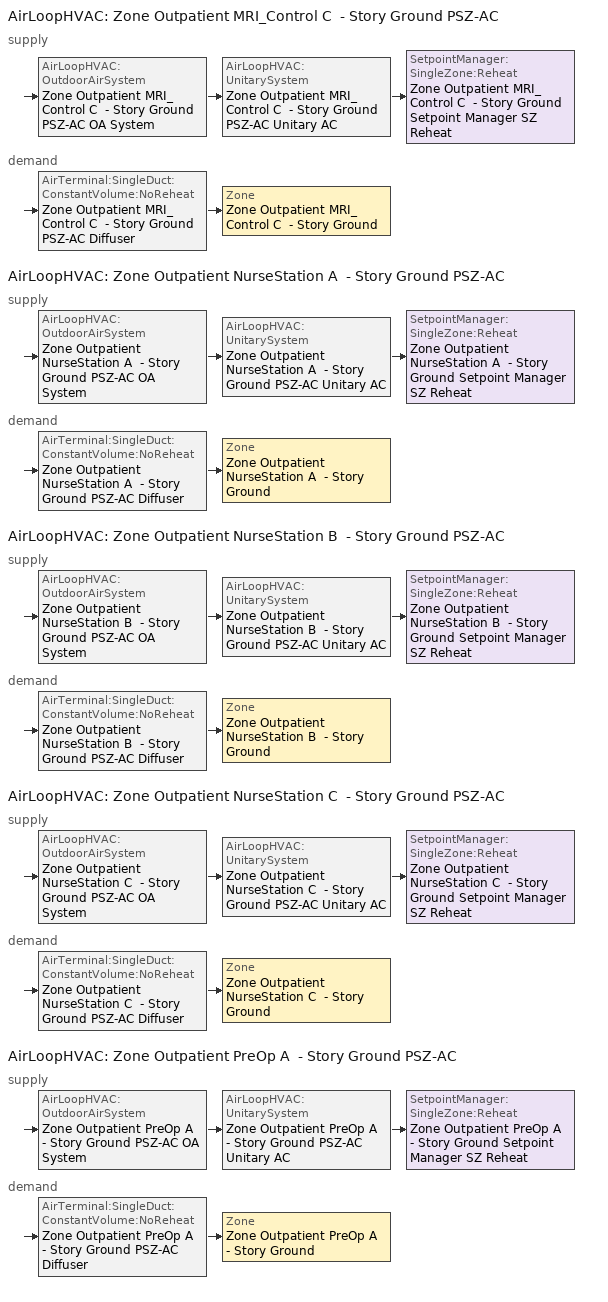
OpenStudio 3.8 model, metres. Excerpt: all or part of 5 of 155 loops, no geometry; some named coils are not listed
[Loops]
AirLoopHVAC 'Zone Outpatient MRI_Control C  - Story Ground PSZ-AC'
 supply: AirLoopHVAC:OutdoorAirSystem 'Zone Outpatient MRI_Control C  - Story Ground PSZ-AC OA System' > AirLoopHVAC:UnitarySystem 'Zone Outpatient MRI_Control C  - Story Ground PSZ-AC Unitary AC' > SetpointManager:SingleZone:Reheat 'Zone Outpatient MRI_Control C  - Story Ground Setpoint Manager SZ Reheat'
 demand: AirTerminal:SingleDuct:ConstantVolume:NoReheat 'Zone Outpatient MRI_Control C  - Story Ground PSZ-AC Diffuser' > Zone 'Zone Outpatient MRI_Control C  - Story Ground'
AirLoopHVAC 'Zone Outpatient NurseStation A  - Story Ground PSZ-AC'
 supply: AirLoopHVAC:OutdoorAirSystem 'Zone Outpatient NurseStation A  - Story Ground PSZ-AC OA System' > AirLoopHVAC:UnitarySystem 'Zone Outpatient NurseStation A  - Story Ground PSZ-AC Unitary AC' > SetpointManager:SingleZone:Reheat 'Zone Outpatient NurseStation A  - Story Ground Setpoint Manager SZ Reheat'
 demand: AirTerminal:SingleDuct:ConstantVolume:NoReheat 'Zone Outpatient NurseStation A  - Story Ground PSZ-AC Diffuser' > Zone 'Zone Outpatient NurseStation A  - Story Ground'
AirLoopHVAC 'Zone Outpatient NurseStation B  - Story Ground PSZ-AC'
 supply: AirLoopHVAC:OutdoorAirSystem 'Zone Outpatient NurseStation B  - Story Ground PSZ-AC OA System' > AirLoopHVAC:UnitarySystem 'Zone Outpatient NurseStation B  - Story Ground PSZ-AC Unitary AC' > SetpointManager:SingleZone:Reheat 'Zone Outpatient NurseStation B  - Story Ground Setpoint Manager SZ Reheat'
 demand: AirTerminal:SingleDuct:ConstantVolume:NoReheat 'Zone Outpatient NurseStation B  - Story Ground PSZ-AC Diffuser' > Zone 'Zone Outpatient NurseStation B  - Story Ground'
AirLoopHVAC 'Zone Outpatient NurseStation C  - Story Ground PSZ-AC'
 supply: AirLoopHVAC:OutdoorAirSystem 'Zone Outpatient NurseStation C  - Story Ground PSZ-AC OA System' > AirLoopHVAC:UnitarySystem 'Zone Outpatient NurseStation C  - Story Ground PSZ-AC Unitary AC' > SetpointManager:SingleZone:Reheat 'Zone Outpatient NurseStation C  - Story Ground Setpoint Manager SZ Reheat'
 demand: AirTerminal:SingleDuct:ConstantVolume:NoReheat 'Zone Outpatient NurseStation C  - Story Ground PSZ-AC Diffuser' > Zone 'Zone Outpatient NurseStation C  - Story Ground'
AirLoopHVAC 'Zone Outpatient PreOp A  - Story Ground PSZ-AC'
 supply: AirLoopHVAC:OutdoorAirSystem 'Zone Outpatient PreOp A  - Story Ground PSZ-AC OA System' > AirLoopHVAC:UnitarySystem 'Zone Outpatient PreOp A  - Story Ground PSZ-AC Unitary AC' > SetpointManager:SingleZone:Reheat 'Zone Outpatient PreOp A  - Story Ground Setpoint Manager SZ Reheat'
 demand: AirTerminal:SingleDuct:ConstantVolume:NoReheat 'Zone Outpatient PreOp A  - Story Ground PSZ-AC Diffuser' > Zone 'Zone Outpatient PreOp A  - Story Ground'
[Sizing:Zone] Zone Cooling Design Supply Air Temperature Input Method=SupplyAirTemperature; Zone Cooling Design Supply Air Temperature {C}=12.7778; Zone Cooling Design Supply Air Temperature Difference {deltaC}=11.11; Zone Heating Design Supply Air Temperature Input Method=SupplyAirTemperature; Zone Heating Design Supply Air Temperature {C}=50; Zone Heating Design Supply Air Temperature Difference {deltaC}=11.11; Zone Cooling Design Supply Air Humidity Ratio {kg-H2O/kg-air}=0.0085; Zone Heating Design Supply Air Humidity Ratio {kg-H2O/kg-air}=0.008; Cooling Design Air Flow Method=DesignDay; Heating Design Air Flow Method=DesignDay; Account for Dedicated Outdoor Air System=No; Dedicated Outdoor Air System Control Strategy=NeutralSupplyAir; Dedicated Outdoor Air Low Setpoint Temperature for Design {C}=autosize; Dedicated Outdoor Air High Setpoint Temperature for Design {C}=autosize; Zone Load Sizing Method=Sensible Load Only No Latent Load; Zone Latent Cooling Design Supply Air Humidity Ratio Input Method=HumidityRatioDifference; Zone Cooling Design Supply Air Humidity Ratio Difference {kgWater/kgDryAir}=0.005; Zone Latent Heating Design Supply Air Humidity Ratio Input Method=HumidityRatioDifference; Zone Humidification Design Supply Air Humidity Ratio Difference {kgWater/kgDryAir}=0.005
Zone Outpatient PreOp A  - Story Ground; Zone Outpatient NurseStation A  - Story Ground; Zone Outpatient NurseStation B  - Story Ground; Zone Outpatient NurseStation C  - Story Ground; Zone Outpatient MRI_Control C  - Story Ground
[Zone equipment]
Zone Outpatient PreOp A  - Story Ground: Zone Outpatient PreOp A  - Story Ground PSZ-AC Diffuser
Zone Outpatient NurseStation A  - Story Ground: Zone Outpatient NurseStation A  - Story Ground PSZ-AC Diffuser
Zone Outpatient NurseStation B  - Story Ground: Zone Outpatient NurseStation B  - Story Ground PSZ-AC Diffuser
Zone Outpatient NurseStation C  - Story Ground: Zone Outpatient NurseStation C  - Story Ground PSZ-AC Diffuser
Zone Outpatient MRI_Control C  - Story Ground: Zone Outpatient MRI_Control C  - Story Ground Exhaust Fan, Zone Outpatient MRI_Control C  - Story Ground PSZ-AC Diffuser
[Fan:ZoneExhaust]
Zone Outpatient MRI_Control C  - Story Ground Exhaust Fan: Availability Schedule=OutPatientHealthCare Hours_of_operation; Fan Total Efficiency=0.0660786; Pressure Rise {Pa}=124.544; Maximum Flow Rate {m3/s}=0.0270691; Flow Fraction Schedule=OutPatientHealthCare Hours_of_operation; System Availability Manager Coupling Mode=Decoupled
[AirLoopHVAC] Design Return Air Flow Fraction of Supply Air Flow=1
Name | Availability Schedule | Design Supply Air Flow Rate {m3/s}
Zone Outpatient MRI_Control C  - Story Ground PSZ-AC | Zone Outpatient MRI_Control C  - Story Ground PSZ-AC Occ Sch | 0.0238537
Zone Outpatient NurseStation A  - Story Ground PSZ-AC | Zone Outpatient NurseStation A  - Story Ground PSZ-AC Occ Sch | 0.173228
Zone Outpatient NurseStation B  - Story Ground PSZ-AC | Zone Outpatient NurseStation B  - Story Ground PSZ-AC Occ Sch | 0.182651
Zone Outpatient NurseStation C  - Story Ground PSZ-AC | Zone Outpatient NurseStation C  - Story Ground PSZ-AC Occ Sch | 0.170448
Zone Outpatient PreOp A  - Story Ground PSZ-AC | Zone Outpatient PreOp A  - Story Ground PSZ-AC Occ Sch | 0.123811
[Sizing:System] Type of Load to Size On=Sensible; Central Heating Maximum System Air Flow Ratio=1; Preheat Design Temperature {C}=7.22222; Preheat Design Humidity Ratio {kg-H2O/kg-Air}=0.008; Precool Design Temperature {C}=12.7778; Precool Design Humidity Ratio {kg-H2O/kg-Air}=0.008; Central Cooling Design Supply Air Temperature {C}=12.7778; Central Heating Design Supply Air Temperature {C}=50; Sizing Option=Coincident; 100% Outdoor Air in Cooling=No; 100% Outdoor Air in Heating=No; Central Cooling Design Supply Air Humidity Ratio {kg-H2O/kg-Air}=0.0085; Central Heating Design Supply Air Humidity Ratio {kg-H2O/kg-Air}=0.008; Cooling Design Air Flow Method=DesignDay; Heating Design Air Flow Method=DesignDay; System Outdoor Air Method=ZoneSum; Zone Maximum Outdoor Air Fraction=1; Cooling Supply Air Flow Rate Per Floor Area {m3/s-m2}=0.00996765; Cooling Fraction of Autosized Cooling Supply Air Flow Rate=1; Cooling Supply Air Flow Rate Per Unit Cooling Capacity {m3/s-W}=3.94755e-05; Heating Supply Air Flow Rate Per Floor Area {m3/s-m2}=0.00996765; Heating Fraction of Autosized Heating Supply Air Flow Rate=1; Heating Fraction of Autosized Cooling Supply Air Flow Rate=1; Heating Supply Air Flow Rate Per Unit Heating Capacity {m3/s-W}=3.15882e-05; Cooling Design Capacity Method=CoolingDesignCapacity; Cooling Design Capacity Per Floor Area {W/m2}=234.7; Fraction of Autosized Cooling Design Capacity=1; Heating Design Capacity Method=HeatingDesignCapacity; Heating Design Capacity Per Floor Area {W/m2}=157; Fraction of Autosized Heating Design Capacity=1; Central Cooling Capacity Control Method=OnOff; Occupant Diversity=1
Name | Design Outdoor Air Flow Rate {m3/s} | Cooling Design Capacity {W} | Heating Design Capacity {W}
Zone Outpatient MRI_Control C  - Story Ground PSZ-AC | 0.0238537 | 386.4 | 586.36
Zone Outpatient NurseStation A  - Story Ground PSZ-AC | 0.173228 | 2547.36 | 2760.64
Zone Outpatient NurseStation B  - Story Ground PSZ-AC | 0.182651 | 3024.99 | 4271.42
Zone Outpatient NurseStation C  - Story Ground PSZ-AC | 0.170448 | 2396.96 | 2760.64
Zone Outpatient PreOp A  - Story Ground PSZ-AC | 0.123811 | 1758.96 | 1688.52
[SetpointManager:SingleZone:Reheat] Minimum Supply Air Temperature {C}=12.7778; Maximum Supply Air Temperature {C}=50
Name | Control Zone | Setpoint Node or NodeList
Zone Outpatient MRI_Control C  - Story Ground Setpoint Manager SZ Reheat | Zone Outpatient MRI_Control C  - Story Ground | Zone Outpatient MRI_Control C  - Story Ground PSZ-AC Supply Outlet Node
Zone Outpatient NurseStation A  - Story Ground Setpoint Manager SZ Reheat | Zone Outpatient NurseStation A  - Story Ground | Zone Outpatient NurseStation A  - Story Ground PSZ-AC Supply Outlet Node
Zone Outpatient NurseStation B  - Story Ground Setpoint Manager SZ Reheat | Zone Outpatient NurseStation B  - Story Ground | Zone Outpatient NurseStation B  - Story Ground PSZ-AC Supply Outlet Node
Zone Outpatient NurseStation C  - Story Ground Setpoint Manager SZ Reheat | Zone Outpatient NurseStation C  - Story Ground | Zone Outpatient NurseStation C  - Story Ground PSZ-AC Supply Outlet Node
Zone Outpatient PreOp A  - Story Ground Setpoint Manager SZ Reheat | Zone Outpatient PreOp A  - Story Ground | Zone Outpatient PreOp A  - Story Ground PSZ-AC Supply Outlet Node
[Coil:Heating:Electric] Availability Schedule=Always On Discrete; Efficiency=1
Name | Nominal Capacity {W}
Zone Outpatient MRI_Control C  - Story Ground PSZ-AC Electric Backup Htg Coil | 1533.04
Zone Outpatient NurseStation A  - Story Ground PSZ-AC Electric Backup Htg Coil | 7910.78
Zone Outpatient NurseStation B  - Story Ground PSZ-AC Electric Backup Htg Coil | 11702.3
Zone Outpatient NurseStation C  - Story Ground PSZ-AC Electric Backup Htg Coil | 7804.73
Zone Outpatient PreOp A  - Story Ground PSZ-AC Electric Backup Htg Coil | 5519.77
[Coil:Cooling:DX:SingleSpeed] Availability Schedule=Always On Discrete; Rated COP {W/W}=3.14722; Rated Evaporator Fan Power Per Volume Flow Rate 2017 {W/(m3/s)}=773.3; Rated Evaporator Fan Power Per Volume Flow Rate 2023 {W/(m3/s)}=934.4; Total Cooling Capacity Function of Temperature Curve=DOE Ref DX Clg Coil Cool-Cap-fT; Total Cooling Capacity Function of Flow Fraction Curve=DOE Ref DX Clg Coil Cool-CAP-fFlow; Energy Input Ratio Function of Temperature Curve=DOE Ref DX Clg Coil Cool-EIR-fT; Energy Input Ratio Function of Flow Fraction Curve=DOE Ref DX Clg Coil Cool-EIR-fFlow; Part Load Fraction Correlation Curve=DOE Ref DX Clg Coil Cool-PLF-fPLR; Minimum Outdoor Dry-Bulb Temperature for Compressor Operation {C}=-25; Nominal Time for Condensate Removal to Begin {s}=0; Ratio of Initial Moisture Evaporation Rate and Steady State Latent Capacity=0; Maximum Cycling Rate {cycles/hr}=0; Latent Capacity Time Constant {s}=0; Condenser Type=AirCooled; Evaporative Condenser Effectiveness=0.9; Evaporative Condenser Air Flow Rate {m3/s}=autosize; Evaporative Condenser Pump Rated Power Consumption {W}=autosize; Crankcase Heater Capacity {W}=0; Maximum Outdoor Dry-Bulb Temperature for Crankcase Heater Operation {C}=10; Basin Heater Capacity {W/K}=0; Basin Heater Setpoint Temperature {C}=2
Name | Rated Total Cooling Capacity {W} | Rated Sensible Heat Ratio | Rated Air Flow Rate {m3/s}
Zone Outpatient MRI_Control C  - Story Ground PSZ-AC 1spd DX AC Clg Coil 2kBtu/hr 9.7SEER | 592.344 | 0.701083 | 0.0238537
Zone Outpatient NurseStation A  - Story Ground PSZ-AC 1spd DX AC Clg Coil 12kBtu/hr 9.7SEER | 3792.65 | 0.741976 | 0.173228
Zone Outpatient NurseStation B  - Story Ground PSZ-AC 1spd DX AC Clg Coil 15kBtu/hr 9.7SEER | 4535.66 | 0.701083 | 0.182651
Zone Outpatient NurseStation C  - Story Ground PSZ-AC 1spd DX AC Clg Coil 12kBtu/hr 9.7SEER | 3666.17 | 0.748951 | 0.170448
Zone Outpatient PreOp A  - Story Ground PSZ-AC 1spd DX AC Clg Coil 7kBtu/hr 9.7SEER | 2547.65 | 0.764768 | 0.123811
[Fan:OnOff] Availability Schedule=Always On Discrete; Fan Total Efficiency=0.53625; Pressure Rise {Pa}=622.722; Motor Efficiency=0.825; Motor In Airstream Fraction=1
Name | Maximum Flow Rate {m3/s} | Fan Power Ratio Function of Speed Ratio Curve | Fan Efficiency Ratio Function of Speed Ratio Curve
Zone Outpatient MRI_Control C  - Story Ground PSZ-AC Fan | 0.0238537 | Fan On Off Power Curve 44 | Fan On Off Efficiency Curve 44
Zone Outpatient NurseStation A  - Story Ground PSZ-AC Fan | 0.173228 | Fan On Off Power Curve 45 | Fan On Off Efficiency Curve 45
Zone Outpatient NurseStation B  - Story Ground PSZ-AC Fan | 0.182651 | Fan On Off Power Curve 46 | Fan On Off Efficiency Curve 46
Zone Outpatient NurseStation C  - Story Ground PSZ-AC Fan | 0.170448 | Fan On Off Power Curve 47 | Fan On Off Efficiency Curve 47
Zone Outpatient PreOp A  - Story Ground PSZ-AC Fan | 0.123811 | Fan On Off Power Curve 48 | Fan On Off Efficiency Curve 48
[AirLoopHVAC:UnitarySystem] Control Type=Load; Dehumidification Control Type=None; Availability Schedule=Always On Discrete; Fan Placement=DrawThrough; DX Heating Coil Sizing Ratio=1; Use DOAS DX Cooling Coil=No; DOAS DX Cooling Coil Leaving Minimum Air Temperature {C}=2; Latent Load Control=SensibleOnlyLoadControl; Supply Air Flow Rate Method During Cooling Operation=SupplyAirFlowRate; Supply Air Flow Rate Method During Heating Operation=SupplyAirFlowRate; Supply Air Flow Rate Method When No Cooling or Heating is Required=None; No Load Supply Air Flow Rate Control Set To Low Speed=Yes; Maximum Supply Air Temperature {C}=50; Maximum Outdoor Dry-Bulb Temperature for Supplemental Heater Operation {C}=21; Ancilliary On-Cycle Electric Power {W}=0; Ancilliary Off-Cycle Electric Power {W}=0
Name | Controlling Zone or Thermostat Location | Supply Fan | Supply Air Fan Operating Mode Schedule | Heating Coil | Cooling Coil | Supplemental Heating Coil | Supply Air Flow Rate During Cooling Operation {m3/s} | Supply Air Flow Rate During Heating Operation {m3/s}
Zone Outpatient MRI_Control C  - Story Ground PSZ-AC Unitary AC | Zone Outpatient MRI_Control C  - Story Ground | Zone Outpatient MRI_Control C  - Story Ground PSZ-AC Fan | Zone Outpatient MRI_Control C  - Story Ground PSZ-AC_night_fancycle_schedule | Zone Outpatient MRI_Control C  - Story Ground PSZ-AC Water Htg Coil | Zone Outpatient MRI_Control C  - Story Ground PSZ-AC 1spd DX AC Clg Coil 2kBtu/hr 9.7SEER | Zone Outpatient MRI_Control C  - Story Ground PSZ-AC Electric Backup Htg Coil | 0.0238537 | 0.0238537
Zone Outpatient NurseStation A  - Story Ground PSZ-AC Unitary AC | Zone Outpatient NurseStation A  - Story Ground | Zone Outpatient NurseStation A  - Story Ground PSZ-AC Fan | Zone Outpatient NurseStation A  - Story Ground PSZ-AC_night_fancycle_schedule | Zone Outpatient NurseStation A  - Story Ground PSZ-AC Water Htg Coil | Zone Outpatient NurseStation A  - Story Ground PSZ-AC 1spd DX AC Clg Coil 12kBtu/hr 9.7SEER | Zone Outpatient NurseStation A  - Story Ground PSZ-AC Electric Backup Htg Coil | 0.173228 | 0.173228
Zone Outpatient NurseStation B  - Story Ground PSZ-AC Unitary AC | Zone Outpatient NurseStation B  - Story Ground | Zone Outpatient NurseStation B  - Story Ground PSZ-AC Fan | Zone Outpatient NurseStation B  - Story Ground PSZ-AC_night_fancycle_schedule | Zone Outpatient NurseStation B  - Story Ground PSZ-AC Water Htg Coil | Zone Outpatient NurseStation B  - Story Ground PSZ-AC 1spd DX AC Clg Coil 15kBtu/hr 9.7SEER | Zone Outpatient NurseStation B  - Story Ground PSZ-AC Electric Backup Htg Coil | 0.182651 | 0.182651
Zone Outpatient NurseStation C  - Story Ground PSZ-AC Unitary AC | Zone Outpatient NurseStation C  - Story Ground | Zone Outpatient NurseStation C  - Story Ground PSZ-AC Fan | Zone Outpatient NurseStation C  - Story Ground PSZ-AC_night_fancycle_schedule | Zone Outpatient NurseStation C  - Story Ground PSZ-AC Water Htg Coil | Zone Outpatient NurseStation C  - Story Ground PSZ-AC 1spd DX AC Clg Coil 12kBtu/hr 9.7SEER | Zone Outpatient NurseStation C  - Story Ground PSZ-AC Electric Backup Htg Coil | 0.170448 | 0.170448
Zone Outpatient PreOp A  - Story Ground PSZ-AC Unitary AC | Zone Outpatient PreOp A  - Story Ground | Zone Outpatient PreOp A  - Story Ground PSZ-AC Fan | Zone Outpatient PreOp A  - Story Ground PSZ-AC_night_fancycle_schedule | Zone Outpatient PreOp A  - Story Ground PSZ-AC Water Htg Coil | Zone Outpatient PreOp A  - Story Ground PSZ-AC 1spd DX AC Clg Coil 7kBtu/hr 9.7SEER | Zone Outpatient PreOp A  - Story Ground PSZ-AC Electric Backup Htg Coil | 0.123811 | 0.123811
[Controller:OutdoorAir] Economizer Control Type=NoEconomizer; Economizer Control Action Type=ModulateFlow; Economizer Maximum Limit Dry-Bulb Temperature {C}=28; Economizer Maximum Limit Enthalpy {J/kg}=64000; Lockout Type=LockoutWithCompressor; Minimum Limit Type=FixedMinimum; High Humidity Control=No; Heat Recovery Bypass Control Type=BypassWhenWithinEconomizerLimits; Economizer Operation Staging=InterlockedWithMechanicalCooling
Name | Minimum Outdoor Air Flow Rate {m3/s} | Maximum Outdoor Air Flow Rate {m3/s} | Minimum Outdoor Air Schedule | Controller Mechanical Ventilation
Zone Outpatient MRI_Control C  - Story Ground PSZ-AC OA System Controller | 0.00812073 | 0.0238537 | Zone Outpatient MRI_Control C  - Story Ground PSZ-AC_night_novent_schedule | Controller Mechanical Ventilation 45
Zone Outpatient NurseStation A  - Story Ground PSZ-AC OA System Controller | 0.0382329 | 0.173228 | Zone Outpatient NurseStation A  - Story Ground PSZ-AC_night_novent_schedule | Controller Mechanical Ventilation 46
Zone Outpatient NurseStation B  - Story Ground PSZ-AC OA System Controller | 0.0591561 | 0.182651 | Zone Outpatient NurseStation B  - Story Ground PSZ-AC_night_novent_schedule | Controller Mechanical Ventilation 47
Zone Outpatient NurseStation C  - Story Ground PSZ-AC OA System Controller | 0.0382329 | 0.170448 | Zone Outpatient NurseStation C  - Story Ground PSZ-AC_night_novent_schedule | Controller Mechanical Ventilation 48
Zone Outpatient PreOp A  - Story Ground PSZ-AC OA System Controller | 0.0233848 | 0.123811 | Zone Outpatient PreOp A  - Story Ground PSZ-AC_night_novent_schedule | Controller Mechanical Ventilation 49
[Controller:MechanicalVentilation] Availability Schedule=Always On Discrete
Controller Mechanical Ventilation 45; Controller Mechanical Ventilation 46; Controller Mechanical Ventilation 47; Controller Mechanical Ventilation 48; Controller Mechanical Ventilation 49
[AirLoopHVAC:OutdoorAirSystem]
Name | Controller
Zone Outpatient MRI_Control C  - Story Ground PSZ-AC OA System | Zone Outpatient MRI_Control C  - Story Ground PSZ-AC OA System Controller
Zone Outpatient NurseStation A  - Story Ground PSZ-AC OA System | Zone Outpatient NurseStation A  - Story Ground PSZ-AC OA System Controller
Zone Outpatient NurseStation B  - Story Ground PSZ-AC OA System | Zone Outpatient NurseStation B  - Story Ground PSZ-AC OA System Controller
Zone Outpatient NurseStation C  - Story Ground PSZ-AC OA System | Zone Outpatient NurseStation C  - Story Ground PSZ-AC OA System Controller
Zone Outpatient PreOp A  - Story Ground PSZ-AC OA System | Zone Outpatient PreOp A  - Story Ground PSZ-AC OA System Controller
[AirTerminal:SingleDuct:ConstantVolume:NoReheat] Availability Schedule=Always On Discrete
Name | Maximum Air Flow Rate {m3/s}
Zone Outpatient MRI_Control C  - Story Ground PSZ-AC Diffuser | 0.0238537
Zone Outpatient NurseStation A  - Story Ground PSZ-AC Diffuser | 0.173228
Zone Outpatient NurseStation B  - Story Ground PSZ-AC Diffuser | 0.182651
Zone Outpatient NurseStation C  - Story Ground PSZ-AC Diffuser | 0.170448
Zone Outpatient PreOp A  - Story Ground PSZ-AC Diffuser | 0.123811
[Schedule:Ruleset]
Name | Default Day Schedule | Summer Design Day Schedule | Winter Design Day Schedule
OutPatientHealthCare Hours_of_operation | OutPatientHealthCare Hours_of_operation Default | OutPatientHealthCare Hours_of_operation Summer Design Day | OutPatientHealthCare Hours_of_operation Winter Design Day
Zone Outpatient MRI_Control C  - Story Ground PSZ-AC Occ Sch | Zone Outpatient MRI_Control C  - Story Ground PSZ-AC Occ Sch Default | Zone Outpatient MRI_Control C  - Story Ground PSZ-AC Occ Sch Summer Design Day | Zone Outpatient MRI_Control C  - Story Ground PSZ-AC Occ Sch Winter Design Day
Zone Outpatient NurseStation A  - Story Ground PSZ-AC Occ Sch | Zone Outpatient NurseStation A  - Story Ground PSZ-AC Occ Sch Default | Zone Outpatient NurseStation A  - Story Ground PSZ-AC Occ Sch Summer Design Day | Zone Outpatient NurseStation A  - Story Ground PSZ-AC Occ Sch Winter Design Day
Zone Outpatient NurseStation B  - Story Ground PSZ-AC Occ Sch | Zone Outpatient NurseStation B  - Story Ground PSZ-AC Occ Sch Default | Zone Outpatient NurseStation B  - Story Ground PSZ-AC Occ Sch Summer Design Day | Zone Outpatient NurseStation B  - Story Ground PSZ-AC Occ Sch Winter Design Day
Zone Outpatient NurseStation C  - Story Ground PSZ-AC Occ Sch | Zone Outpatient NurseStation C  - Story Ground PSZ-AC Occ Sch Default | Zone Outpatient NurseStation C  - Story Ground PSZ-AC Occ Sch Summer Design Day | Zone Outpatient NurseStation C  - Story Ground PSZ-AC Occ Sch Winter Design Day
Zone Outpatient PreOp A  - Story Ground PSZ-AC Occ Sch | Zone Outpatient PreOp A  - Story Ground PSZ-AC Occ Sch Default | Zone Outpatient PreOp A  - Story Ground PSZ-AC Occ Sch Summer Design Day | Zone Outpatient PreOp A  - Story Ground PSZ-AC Occ Sch Winter Design Day
Zone Outpatient MRI_Control C  - Story Ground PSZ-AC_night_novent_schedule | Zone Outpatient MRI_Control C  - Story Ground PSZ-AC Occ Sch Default 2 | Zone Outpatient MRI_Control C  - Story Ground PSZ-AC Occ Sch Summer Design Day 2 | Zone Outpatient MRI_Control C  - Story Ground PSZ-AC Occ Sch Winter Design Day 2
Zone Outpatient MRI_Control C  - Story Ground PSZ-AC_night_fancycle_schedule | Zone Outpatient MRI_Control C  - Story Ground PSZ-AC Occ Sch Default 3 | Zone Outpatient MRI_Control C  - Story Ground PSZ-AC Occ Sch Summer Design Day 3 | Zone Outpatient MRI_Control C  - Story Ground PSZ-AC Occ Sch Winter Design Day 3
Zone Outpatient NurseStation A  - Story Ground PSZ-AC_night_novent_schedule | Zone Outpatient NurseStation A  - Story Ground PSZ-AC Occ Sch Default 2 | Zone Outpatient NurseStation A  - Story Ground PSZ-AC Occ Sch Summer Design Day 2 | Zone Outpatient NurseStation A  - Story Ground PSZ-AC Occ Sch Winter Design Day 2
Zone Outpatient NurseStation A  - Story Ground PSZ-AC_night_fancycle_schedule | Zone Outpatient NurseStation A  - Story Ground PSZ-AC Occ Sch Default 3 | Zone Outpatient NurseStation A  - Story Ground PSZ-AC Occ Sch Summer Design Day 3 | Zone Outpatient NurseStation A  - Story Ground PSZ-AC Occ Sch Winter Design Day 3
Zone Outpatient NurseStation B  - Story Ground PSZ-AC_night_novent_schedule | Zone Outpatient NurseStation B  - Story Ground PSZ-AC Occ Sch Default 2 | Zone Outpatient NurseStation B  - Story Ground PSZ-AC Occ Sch Summer Design Day 2 | Zone Outpatient NurseStation B  - Story Ground PSZ-AC Occ Sch Winter Design Day 2
Zone Outpatient NurseStation B  - Story Ground PSZ-AC_night_fancycle_schedule | Zone Outpatient NurseStation B  - Story Ground PSZ-AC Occ Sch Default 3 | Zone Outpatient NurseStation B  - Story Ground PSZ-AC Occ Sch Summer Design Day 3 | Zone Outpatient NurseStation B  - Story Ground PSZ-AC Occ Sch Winter Design Day 3
Zone Outpatient NurseStation C  - Story Ground PSZ-AC_night_novent_schedule | Zone Outpatient NurseStation C  - Story Ground PSZ-AC Occ Sch Default 2 | Zone Outpatient NurseStation C  - Story Ground PSZ-AC Occ Sch Summer Design Day 2 | Zone Outpatient NurseStation C  - Story Ground PSZ-AC Occ Sch Winter Design Day 2
Zone Outpatient NurseStation C  - Story Ground PSZ-AC_night_fancycle_schedule | Zone Outpatient NurseStation C  - Story Ground PSZ-AC Occ Sch Default 3 | Zone Outpatient NurseStation C  - Story Ground PSZ-AC Occ Sch Summer Design Day 3 | Zone Outpatient NurseStation C  - Story Ground PSZ-AC Occ Sch Winter Design Day 3
Zone Outpatient PreOp A  - Story Ground PSZ-AC_night_novent_schedule | Zone Outpatient PreOp A  - Story Ground PSZ-AC Occ Sch Default 2 | Zone Outpatient PreOp A  - Story Ground PSZ-AC Occ Sch Summer Design Day 2 | Zone Outpatient PreOp A  - Story Ground PSZ-AC Occ Sch Winter Design Day 2
Zone Outpatient PreOp A  - Story Ground PSZ-AC_night_fancycle_schedule | Zone Outpatient PreOp A  - Story Ground PSZ-AC Occ Sch Default 3 | Zone Outpatient PreOp A  - Story Ground PSZ-AC Occ Sch Summer Design Day 3 | Zone Outpatient PreOp A  - Story Ground PSZ-AC Occ Sch Winter Design Day 3
[Schedule:Day]
OutPatientHealthCare Hours_of_operation Default; autogen OutPatientHealthCare Hours_of_operation 0_day_sch; autogen OutPatientHealthCare Hours_of_operation 1_day_sch: Average, 24, 0, 1
OutPatientHealthCare Hours_of_operation Winter Design Day; OutPatientHealthCare Hours_of_operation Summer Design Day; Zone Outpatient MRI_Control C  - Story Ground PSZ-AC Occ Sch Winter Design Day; Zone Outpatient MRI_Control C  - Story Ground PSZ-AC Occ Sch Summer Design Day; Zone Outpatient NurseStation A  - Story Ground PSZ-AC Occ Sch Winter Design Day; Zone Outpatient NurseStation A  - Story Ground PSZ-AC Occ Sch Summer Design Day; Zone Outpatient NurseStation B  - Story Ground PSZ-AC Occ Sch Winter Design Day; Zone Outpatient NurseStation B  - Story Ground PSZ-AC Occ Sch Summer Design Day; Zone Outpatient NurseStation C  - Story Ground PSZ-AC Occ Sch Winter Design Day; Zone Outpatient NurseStation C  - Story Ground PSZ-AC Occ Sch Summer Design Day; Zone Outpatient PreOp A  - Story Ground PSZ-AC Occ Sch Winter Design Day; Zone Outpatient PreOp A  - Story Ground PSZ-AC Occ Sch Summer Design Day; Zone Outpatient MRI_Control C  - Story Ground PSZ-AC Occ Sch Summer Design Day 2; Zone Outpatient MRI_Control C  - Story Ground PSZ-AC Occ Sch Winter Design Day 2; Zone Outpatient MRI_Control C  - Story Ground PSZ-AC Occ Sch Summer Design Day 3; Zone Outpatient MRI_Control C  - Story Ground PSZ-AC Occ Sch Winter Design Day 3; Zone Outpatient NurseStation A  - Story Ground PSZ-AC Occ Sch Summer Design Day 2; Zone Outpatient NurseStation A  - Story Ground PSZ-AC Occ Sch Winter Design Day 2; Zone Outpatient NurseStation A  - Story Ground PSZ-AC Occ Sch Summer Design Day 3; Zone Outpatient NurseStation A  - Story Ground PSZ-AC Occ Sch Winter Design Day 3; Zone Outpatient NurseStation B  - Story Ground PSZ-AC Occ Sch Summer Design Day 2; Zone Outpatient NurseStation B  - Story Ground PSZ-AC Occ Sch Winter Design Day 2; Zone Outpatient NurseStation B  - Story Ground PSZ-AC Occ Sch Summer Design Day 3; Zone Outpatient NurseStation B  - Story Ground PSZ-AC Occ Sch Winter Design Day 3; Zone Outpatient NurseStation C  - Story Ground PSZ-AC Occ Sch Summer Design Day 2; Zone Outpatient NurseStation C  - Story Ground PSZ-AC Occ Sch Winter Design Day 2; Zone Outpatient NurseStation C  - Story Ground PSZ-AC Occ Sch Summer Design Day 3; Zone Outpatient NurseStation C  - Story Ground PSZ-AC Occ Sch Winter Design Day 3; Zone Outpatient PreOp A  - Story Ground PSZ-AC Occ Sch Summer Design Day 2; Zone Outpatient PreOp A  - Story Ground PSZ-AC Occ Sch Winter Design Day 2; Zone Outpatient PreOp A  - Story Ground PSZ-AC Occ Sch Summer Design Day 3; Zone Outpatient PreOp A  - Story Ground PSZ-AC Occ Sch Winter Design Day 3: 24, 0, 1
Zone Outpatient MRI_Control C  - Story Ground PSZ-AC Occ Sch Default; Zone Outpatient NurseStation A  - Story Ground PSZ-AC Occ Sch Default; Zone Outpatient NurseStation B  - Story Ground PSZ-AC Occ Sch Default; Zone Outpatient NurseStation C  - Story Ground PSZ-AC Occ Sch Default; Zone Outpatient PreOp A  - Story Ground PSZ-AC Occ Sch Default; Zone Outpatient MRI_Control C  - Story Ground PSZ-AC Occ Sch Default 2; Zone Outpatient MRI_Control C  - Story Ground PSZ-AC Occ Sch Default 3; Zone Outpatient NurseStation A  - Story Ground PSZ-AC Occ Sch Default 2; Zone Outpatient NurseStation A  - Story Ground PSZ-AC Occ Sch Default 3; Zone Outpatient NurseStation B  - Story Ground PSZ-AC Occ Sch Default 2; Zone Outpatient NurseStation B  - Story Ground PSZ-AC Occ Sch Default 3; Zone Outpatient NurseStation C  - Story Ground PSZ-AC Occ Sch Default 2; Zone Outpatient NurseStation C  - Story Ground PSZ-AC Occ Sch Default 3; Zone Outpatient PreOp A  - Story Ground PSZ-AC Occ Sch Default 2; Zone Outpatient PreOp A  - Story Ground PSZ-AC Occ Sch Default 3: 9, 15, 0, 18, 30, 1, 24, 0, 0
Zone Outpatient MRI_Control C  - Story Ground PSZ-AC Occ Sch Saturday; Zone Outpatient NurseStation A  - Story Ground PSZ-AC Occ Sch Saturday; Zone Outpatient NurseStation B  - Story Ground PSZ-AC Occ Sch Saturday; Zone Outpatient NurseStation C  - Story Ground PSZ-AC Occ Sch Saturday; Zone Outpatient PreOp A  - Story Ground PSZ-AC Occ Sch Saturday; Zone Outpatient MRI_Control C  - Story Ground PSZ-AC Occ Sch Saturday 2; Zone Outpatient MRI_Control C  - Story Ground PSZ-AC Occ Sch Saturday 3; Zone Outpatient NurseStation A  - Story Ground PSZ-AC Occ Sch Saturday 2; Zone Outpatient NurseStation A  - Story Ground PSZ-AC Occ Sch Saturday 3; Zone Outpatient NurseStation B  - Story Ground PSZ-AC Occ Sch Saturday 2; Zone Outpatient NurseStation B  - Story Ground PSZ-AC Occ Sch Saturday 3; Zone Outpatient NurseStation C  - Story Ground PSZ-AC Occ Sch Saturday 2; Zone Outpatient NurseStation C  - Story Ground PSZ-AC Occ Sch Saturday 3; Zone Outpatient PreOp A  - Story Ground PSZ-AC Occ Sch Saturday 2; Zone Outpatient PreOp A  - Story Ground PSZ-AC Occ Sch Saturday 3: 10, 30, 0, 18, 45, 1, 24, 0, 0
Zone Outpatient MRI_Control C  - Story Ground PSZ-AC Occ Sch Sunday; Zone Outpatient NurseStation A  - Story Ground PSZ-AC Occ Sch Sunday; Zone Outpatient NurseStation B  - Story Ground PSZ-AC Occ Sch Sunday; Zone Outpatient NurseStation C  - Story Ground PSZ-AC Occ Sch Sunday; Zone Outpatient PreOp A  - Story Ground PSZ-AC Occ Sch Sunday; Zone Outpatient MRI_Control C  - Story Ground PSZ-AC Occ Sch Sunday 2; Zone Outpatient MRI_Control C  - Story Ground PSZ-AC Occ Sch Sunday 3; Zone Outpatient NurseStation A  - Story Ground PSZ-AC Occ Sch Sunday 2; Zone Outpatient NurseStation A  - Story Ground PSZ-AC Occ Sch Sunday 3; Zone Outpatient NurseStation B  - Story Ground PSZ-AC Occ Sch Sunday 2; Zone Outpatient NurseStation B  - Story Ground PSZ-AC Occ Sch Sunday 3; Zone Outpatient NurseStation C  - Story Ground PSZ-AC Occ Sch Sunday 2; Zone Outpatient NurseStation C  - Story Ground PSZ-AC Occ Sch Sunday 3; Zone Outpatient PreOp A  - Story Ground PSZ-AC Occ Sch Sunday 2; Zone Outpatient PreOp A  - Story Ground PSZ-AC Occ Sch Sunday 3: 24, 0, 0
[Schedule:Rule]
autogen OutPatientHealthCare Hours_of_operation 0: Schedule Ruleset=OutPatientHealthCare Hours_of_operation; Rule Order=0; Day Schedule=autogen OutPatientHealthCare Hours_of_operation 0_day_sch; Apply Sunday=Yes; Apply Monday=Yes; Apply Tuesday=Yes; Apply Wednesday=Yes; Apply Thursday=Yes; Apply Friday=Yes; Apply Saturday=Yes; Date Specification Type=SpecificDates; Specific Month 1=1; Specific Day 1=6; Specific Month 2=1; Specific Day 2=13; Specific Month 3=1; Specific Day 3=20; Specific Month 4=1; Specific Day 4=27; Specific Month 5=2; Specific Day 5=3; Specific Month 6=2; Specific Day 6=10; Specific Month 7=2; Specific Day 7=17; Specific Month 8=2; Specific Day 8=24; Specific Month 9=3; Specific Day 9=3; Specific Month 10=3; Specific Day 10=10; Specific Month 11=3; Specific Day 11=17; Specific Month 12=3; Specific Day 12=24; Specific Month 13=3; Specific Day 13=31; Specific Month 14=4; Specific Day 14=7; Specific Month 15=4; Specific Day 15=14; Specific Month 16=4; Specific Day 16=21; Specific Month 17=4; Specific Day 17=28; Specific Month 18=5; Specific Day 18=5; Specific Month 19=5; Specific Day 19=12; Specific Month 20=5; Specific Day 20=19; Specific Month 21=5; Specific Day 21=26; Specific Month 22=6; Specific Day 22=2; Specific Month 23=6; Specific Day 23=9; Specific Month 24=6; Specific Day 24=16; Specific Month 25=6; Specific Day 25=23; Specific Month 26=6; Specific Day 26=30; Specific Month 27=7; Specific Day 27=7; Specific Month 28=7; Specific Day 28=14; Specific Month 29=7; Specific Day 29=21; Specific Month 30=7; Specific Day 30=28; Specific Month 31=8; Specific Day 31=4; Specific Month 32=8; Specific Day 32=11; Specific Month 33=8; Specific Day 33=18; Specific Month 34=8; Specific Day 34=25; Specific Month 35=9; Specific Day 35=1; Specific Month 36=9; Specific Day 36=8; Specific Month 37=9; Specific Day 37=15; Specific Month 38=9; Specific Day 38=22; Specific Month 39=9; Specific Day 39=29; Specific Month 40=10; Specific Day 40=6; Specific Month 41=10; Specific Day 41=13; Specific Month 42=10; Specific Day 42=20; Specific Month 43=10; Specific Day 43=27; Specific Month 44=11; Specific Day 44=3; Specific Month 45=11; Specific Day 45=10; Specific Month 46=11; Specific Day 46=17; Specific Month 47=11; Specific Day 47=24; Specific Month 48=12; Specific Day 48=1; Specific Month 49=12; Specific Day 49=8; Specific Month 50=12; Specific Day 50=15; Specific Month 51=12; Specific Day 51=22; Specific Month 52=12; Specific Day 52=29
autogen OutPatientHealthCare Hours_of_operation 1: Schedule Ruleset=OutPatientHealthCare Hours_of_operation; Rule Order=1; Day Schedule=autogen OutPatientHealthCare Hours_of_operation 1_day_sch; Apply Sunday=Yes; Apply Monday=Yes; Apply Tuesday=Yes; Apply Wednesday=Yes; Apply Thursday=Yes; Apply Friday=Yes; Apply Saturday=Yes; Date Specification Type=SpecificDates; Specific Month 1=1; Specific Day 1=7; Specific Month 2=1; Specific Day 2=14; Specific Month 3=1; Specific Day 3=21; Specific Month 4=1; Specific Day 4=28; Specific Month 5=2; Specific Day 5=4; Specific Month 6=2; Specific Day 6=11; Specific Month 7=2; Specific Day 7=18; Specific Month 8=2; Specific Day 8=25; Specific Month 9=3; Specific Day 9=4; Specific Month 10=3; Specific Day 10=11; Specific Month 11=3; Specific Day 11=18; Specific Month 12=3; Specific Day 12=25; Specific Month 13=4; Specific Day 13=1; Specific Month 14=4; Specific Day 14=8; Specific Month 15=4; Specific Day 15=15; Specific Month 16=4; Specific Day 16=22; Specific Month 17=4; Specific Day 17=29; Specific Month 18=5; Specific Day 18=6; Specific Month 19=5; Specific Day 19=13; Specific Month 20=5; Specific Day 20=20; Specific Month 21=5; Specific Day 21=27; Specific Month 22=6; Specific Day 22=3; Specific Month 23=6; Specific Day 23=10; Specific Month 24=6; Specific Day 24=17; Specific Month 25=6; Specific Day 25=24; Specific Month 26=7; Specific Day 26=1; Specific Month 27=7; Specific Day 27=8; Specific Month 28=7; Specific Day 28=15; Specific Month 29=7; Specific Day 29=22; Specific Month 30=7; Specific Day 30=29; Specific Month 31=8; Specific Day 31=5; Specific Month 32=8; Specific Day 32=12; Specific Month 33=8; Specific Day 33=19; Specific Month 34=8; Specific Day 34=26; Specific Month 35=9; Specific Day 35=2; Specific Month 36=9; Specific Day 36=9; Specific Month 37=9; Specific Day 37=16; Specific Month 38=9; Specific Day 38=23; Specific Month 39=9; Specific Day 39=30; Specific Month 40=10; Specific Day 40=7; Specific Month 41=10; Specific Day 41=14; Specific Month 42=10; Specific Day 42=21; Specific Month 43=10; Specific Day 43=28; Specific Month 44=11; Specific Day 44=4; Specific Month 45=11; Specific Day 45=11; Specific Month 46=11; Specific Day 46=18; Specific Month 47=11; Specific Day 47=25; Specific Month 48=12; Specific Day 48=2; Specific Month 49=12; Specific Day 49=9; Specific Month 50=12; Specific Day 50=16; Specific Month 51=12; Specific Day 51=23; Specific Month 52=12; Specific Day 52=30
Zone Outpatient MRI_Control C  - Story Ground PSZ-AC Occ Sch Saturday Rule: Schedule Ruleset=Zone Outpatient MRI_Control C  - Story Ground PSZ-AC Occ Sch; Rule Order=1; Day Schedule=Zone Outpatient MRI_Control C  - Story Ground PSZ-AC Occ Sch Saturday; Apply Saturday=Yes; Date Specification Type=DateRange; Start Month=1; Start Day=1; End Month=12; End Day=31
Zone Outpatient MRI_Control C  - Story Ground PSZ-AC Occ Sch Sunday Rule: Schedule Ruleset=Zone Outpatient MRI_Control C  - Story Ground PSZ-AC Occ Sch; Rule Order=0; Day Schedule=Zone Outpatient MRI_Control C  - Story Ground PSZ-AC Occ Sch Sunday; Apply Sunday=Yes; Date Specification Type=DateRange; Start Month=1; Start Day=1; End Month=12; End Day=31
Zone Outpatient NurseStation A  - Story Ground PSZ-AC Occ Sch Saturday Rule: Schedule Ruleset=Zone Outpatient NurseStation A  - Story Ground PSZ-AC Occ Sch; Rule Order=1; Day Schedule=Zone Outpatient NurseStation A  - Story Ground PSZ-AC Occ Sch Saturday; Apply Saturday=Yes; Date Specification Type=DateRange; Start Month=1; Start Day=1; End Month=12; End Day=31
Zone Outpatient NurseStation A  - Story Ground PSZ-AC Occ Sch Sunday Rule: Schedule Ruleset=Zone Outpatient NurseStation A  - Story Ground PSZ-AC Occ Sch; Rule Order=0; Day Schedule=Zone Outpatient NurseStation A  - Story Ground PSZ-AC Occ Sch Sunday; Apply Sunday=Yes; Date Specification Type=DateRange; Start Month=1; Start Day=1; End Month=12; End Day=31
Zone Outpatient NurseStation B  - Story Ground PSZ-AC Occ Sch Saturday Rule: Schedule Ruleset=Zone Outpatient NurseStation B  - Story Ground PSZ-AC Occ Sch; Rule Order=1; Day Schedule=Zone Outpatient NurseStation B  - Story Ground PSZ-AC Occ Sch Saturday; Apply Saturday=Yes; Date Specification Type=DateRange; Start Month=1; Start Day=1; End Month=12; End Day=31
Zone Outpatient NurseStation B  - Story Ground PSZ-AC Occ Sch Sunday Rule: Schedule Ruleset=Zone Outpatient NurseStation B  - Story Ground PSZ-AC Occ Sch; Rule Order=0; Day Schedule=Zone Outpatient NurseStation B  - Story Ground PSZ-AC Occ Sch Sunday; Apply Sunday=Yes; Date Specification Type=DateRange; Start Month=1; Start Day=1; End Month=12; End Day=31
Zone Outpatient NurseStation C  - Story Ground PSZ-AC Occ Sch Saturday Rule: Schedule Ruleset=Zone Outpatient NurseStation C  - Story Ground PSZ-AC Occ Sch; Rule Order=1; Day Schedule=Zone Outpatient NurseStation C  - Story Ground PSZ-AC Occ Sch Saturday; Apply Saturday=Yes; Date Specification Type=DateRange; Start Month=1; Start Day=1; End Month=12; End Day=31
Zone Outpatient NurseStation C  - Story Ground PSZ-AC Occ Sch Sunday Rule: Schedule Ruleset=Zone Outpatient NurseStation C  - Story Ground PSZ-AC Occ Sch; Rule Order=0; Day Schedule=Zone Outpatient NurseStation C  - Story Ground PSZ-AC Occ Sch Sunday; Apply Sunday=Yes; Date Specification Type=DateRange; Start Month=1; Start Day=1; End Month=12; End Day=31
Zone Outpatient PreOp A  - Story Ground PSZ-AC Occ Sch Saturday Rule: Schedule Ruleset=Zone Outpatient PreOp A  - Story Ground PSZ-AC Occ Sch; Rule Order=1; Day Schedule=Zone Outpatient PreOp A  - Story Ground PSZ-AC Occ Sch Saturday; Apply Saturday=Yes; Date Specification Type=DateRange; Start Month=1; Start Day=1; End Month=12; End Day=31
Zone Outpatient PreOp A  - Story Ground PSZ-AC Occ Sch Sunday Rule: Schedule Ruleset=Zone Outpatient PreOp A  - Story Ground PSZ-AC Occ Sch; Rule Order=0; Day Schedule=Zone Outpatient PreOp A  - Story Ground PSZ-AC Occ Sch Sunday; Apply Sunday=Yes; Date Specification Type=DateRange; Start Month=1; Start Day=1; End Month=12; End Day=31
Zone Outpatient MRI_Control C  - Story Ground PSZ-AC Occ Sch Sunday Rule 2: Schedule Ruleset=Zone Outpatient MRI_Control C  - Story Ground PSZ-AC_night_novent_schedule; Rule Order=0; Day Schedule=Zone Outpatient MRI_Control C  - Story Ground PSZ-AC Occ Sch Sunday 2; Apply Sunday=Yes; Date Specification Type=DateRange; Start Month=1; Start Day=1; End Month=12; End Day=31
Zone Outpatient MRI_Control C  - Story Ground PSZ-AC Occ Sch Saturday Rule 2: Schedule Ruleset=Zone Outpatient MRI_Control C  - Story Ground PSZ-AC_night_novent_schedule; Rule Order=1; Day Schedule=Zone Outpatient MRI_Control C  - Story Ground PSZ-AC Occ Sch Saturday 2; Apply Saturday=Yes; Date Specification Type=DateRange; Start Month=1; Start Day=1; End Month=12; End Day=31
Zone Outpatient MRI_Control C  - Story Ground PSZ-AC Occ Sch Sunday Rule 3: Schedule Ruleset=Zone Outpatient MRI_Control C  - Story Ground PSZ-AC_night_fancycle_schedule; Rule Order=0; Day Schedule=Zone Outpatient MRI_Control C  - Story Ground PSZ-AC Occ Sch Sunday 3; Apply Sunday=Yes; Date Specification Type=DateRange; Start Month=1; Start Day=1; End Month=12; End Day=31
Zone Outpatient MRI_Control C  - Story Ground PSZ-AC Occ Sch Saturday Rule 3: Schedule Ruleset=Zone Outpatient MRI_Control C  - Story Ground PSZ-AC_night_fancycle_schedule; Rule Order=1; Day Schedule=Zone Outpatient MRI_Control C  - Story Ground PSZ-AC Occ Sch Saturday 3; Apply Saturday=Yes; Date Specification Type=DateRange; Start Month=1; Start Day=1; End Month=12; End Day=31
Zone Outpatient NurseStation A  - Story Ground PSZ-AC Occ Sch Sunday Rule 2: Schedule Ruleset=Zone Outpatient NurseStation A  - Story Ground PSZ-AC_night_novent_schedule; Rule Order=0; Day Schedule=Zone Outpatient NurseStation A  - Story Ground PSZ-AC Occ Sch Sunday 2; Apply Sunday=Yes; Date Specification Type=DateRange; Start Month=1; Start Day=1; End Month=12; End Day=31
Zone Outpatient NurseStation A  - Story Ground PSZ-AC Occ Sch Saturday Rule 2: Schedule Ruleset=Zone Outpatient NurseStation A  - Story Ground PSZ-AC_night_novent_schedule; Rule Order=1; Day Schedule=Zone Outpatient NurseStation A  - Story Ground PSZ-AC Occ Sch Saturday 2; Apply Saturday=Yes; Date Specification Type=DateRange; Start Month=1; Start Day=1; End Month=12; End Day=31
Zone Outpatient NurseStation A  - Story Ground PSZ-AC Occ Sch Sunday Rule 3: Schedule Ruleset=Zone Outpatient NurseStation A  - Story Ground PSZ-AC_night_fancycle_schedule; Rule Order=0; Day Schedule=Zone Outpatient NurseStation A  - Story Ground PSZ-AC Occ Sch Sunday 3; Apply Sunday=Yes; Date Specification Type=DateRange; Start Month=1; Start Day=1; End Month=12; End Day=31
Zone Outpatient NurseStation A  - Story Ground PSZ-AC Occ Sch Saturday Rule 3: Schedule Ruleset=Zone Outpatient NurseStation A  - Story Ground PSZ-AC_night_fancycle_schedule; Rule Order=1; Day Schedule=Zone Outpatient NurseStation A  - Story Ground PSZ-AC Occ Sch Saturday 3; Apply Saturday=Yes; Date Specification Type=DateRange; Start Month=1; Start Day=1; End Month=12; End Day=31
Zone Outpatient NurseStation B  - Story Ground PSZ-AC Occ Sch Sunday Rule 2: Schedule Ruleset=Zone Outpatient NurseStation B  - Story Ground PSZ-AC_night_novent_schedule; Rule Order=0; Day Schedule=Zone Outpatient NurseStation B  - Story Ground PSZ-AC Occ Sch Sunday 2; Apply Sunday=Yes; Date Specification Type=DateRange; Start Month=1; Start Day=1; End Month=12; End Day=31
Zone Outpatient NurseStation B  - Story Ground PSZ-AC Occ Sch Saturday Rule 2: Schedule Ruleset=Zone Outpatient NurseStation B  - Story Ground PSZ-AC_night_novent_schedule; Rule Order=1; Day Schedule=Zone Outpatient NurseStation B  - Story Ground PSZ-AC Occ Sch Saturday 2; Apply Saturday=Yes; Date Specification Type=DateRange; Start Month=1; Start Day=1; End Month=12; End Day=31
Zone Outpatient NurseStation B  - Story Ground PSZ-AC Occ Sch Sunday Rule 3: Schedule Ruleset=Zone Outpatient NurseStation B  - Story Ground PSZ-AC_night_fancycle_schedule; Rule Order=0; Day Schedule=Zone Outpatient NurseStation B  - Story Ground PSZ-AC Occ Sch Sunday 3; Apply Sunday=Yes; Date Specification Type=DateRange; Start Month=1; Start Day=1; End Month=12; End Day=31
Zone Outpatient NurseStation B  - Story Ground PSZ-AC Occ Sch Saturday Rule 3: Schedule Ruleset=Zone Outpatient NurseStation B  - Story Ground PSZ-AC_night_fancycle_schedule; Rule Order=1; Day Schedule=Zone Outpatient NurseStation B  - Story Ground PSZ-AC Occ Sch Saturday 3; Apply Saturday=Yes; Date Specification Type=DateRange; Start Month=1; Start Day=1; End Month=12; End Day=31
Zone Outpatient NurseStation C  - Story Ground PSZ-AC Occ Sch Sunday Rule 2: Schedule Ruleset=Zone Outpatient NurseStation C  - Story Ground PSZ-AC_night_novent_schedule; Rule Order=0; Day Schedule=Zone Outpatient NurseStation C  - Story Ground PSZ-AC Occ Sch Sunday 2; Apply Sunday=Yes; Date Specification Type=DateRange; Start Month=1; Start Day=1; End Month=12; End Day=31
Zone Outpatient NurseStation C  - Story Ground PSZ-AC Occ Sch Saturday Rule 2: Schedule Ruleset=Zone Outpatient NurseStation C  - Story Ground PSZ-AC_night_novent_schedule; Rule Order=1; Day Schedule=Zone Outpatient NurseStation C  - Story Ground PSZ-AC Occ Sch Saturday 2; Apply Saturday=Yes; Date Specification Type=DateRange; Start Month=1; Start Day=1; End Month=12; End Day=31
Zone Outpatient NurseStation C  - Story Ground PSZ-AC Occ Sch Sunday Rule 3: Schedule Ruleset=Zone Outpatient NurseStation C  - Story Ground PSZ-AC_night_fancycle_schedule; Rule Order=0; Day Schedule=Zone Outpatient NurseStation C  - Story Ground PSZ-AC Occ Sch Sunday 3; Apply Sunday=Yes; Date Specification Type=DateRange; Start Month=1; Start Day=1; End Month=12; End Day=31
Zone Outpatient NurseStation C  - Story Ground PSZ-AC Occ Sch Saturday Rule 3: Schedule Ruleset=Zone Outpatient NurseStation C  - Story Ground PSZ-AC_night_fancycle_schedule; Rule Order=1; Day Schedule=Zone Outpatient NurseStation C  - Story Ground PSZ-AC Occ Sch Saturday 3; Apply Saturday=Yes; Date Specification Type=DateRange; Start Month=1; Start Day=1; End Month=12; End Day=31
Zone Outpatient PreOp A  - Story Ground PSZ-AC Occ Sch Sunday Rule 2: Schedule Ruleset=Zone Outpatient PreOp A  - Story Ground PSZ-AC_night_novent_schedule; Rule Order=0; Day Schedule=Zone Outpatient PreOp A  - Story Ground PSZ-AC Occ Sch Sunday 2; Apply Sunday=Yes; Date Specification Type=DateRange; Start Month=1; Start Day=1; End Month=12; End Day=31
Zone Outpatient PreOp A  - Story Ground PSZ-AC Occ Sch Saturday Rule 2: Schedule Ruleset=Zone Outpatient PreOp A  - Story Ground PSZ-AC_night_novent_schedule; Rule Order=1; Day Schedule=Zone Outpatient PreOp A  - Story Ground PSZ-AC Occ Sch Saturday 2; Apply Saturday=Yes; Date Specification Type=DateRange; Start Month=1; Start Day=1; End Month=12; End Day=31
Zone Outpatient PreOp A  - Story Ground PSZ-AC Occ Sch Sunday Rule 3: Schedule Ruleset=Zone Outpatient PreOp A  - Story Ground PSZ-AC_night_fancycle_schedule; Rule Order=0; Day Schedule=Zone Outpatient PreOp A  - Story Ground PSZ-AC Occ Sch Sunday 3; Apply Sunday=Yes; Date Specification Type=DateRange; Start Month=1; Start Day=1; End Month=12; End Day=31
Zone Outpatient PreOp A  - Story Ground PSZ-AC Occ Sch Saturday Rule 3: Schedule Ruleset=Zone Outpatient PreOp A  - Story Ground PSZ-AC_night_fancycle_schedule; Rule Order=1; Day Schedule=Zone Outpatient PreOp A  - Story Ground PSZ-AC Occ Sch Saturday 3; Apply Saturday=Yes; Date Specification Type=DateRange; Start Month=1; Start Day=1; End Month=12; End Day=31
[Schedule:Constant]
Always On Discrete: Value=1
[Curve:Exponent] Coefficient1 Constant=1; Coefficient2 Constant=0; Coefficient3 Constant=0; Minimum Value of x=0; Maximum Value of x=1
Fan On Off Power Curve 44; Fan On Off Power Curve 45; Fan On Off Power Curve 46; Fan On Off Power Curve 47; Fan On Off Power Curve 48
[Curve:Cubic] Coefficient1 Constant=1; Coefficient2 x=0; Coefficient3 x**2=0; Coefficient4 x**3=0
Name | Minimum Value of x | Maximum Value of x
Fan On Off Efficiency Curve 44; Fan On Off Efficiency Curve 45; Fan On Off Efficiency Curve 46; Fan On Off Efficiency Curve 47; Fan On Off Efficiency Curve 48 | 0 | 1
DOE Ref DX Clg Coil Cool-CAP-fFlow; DOE Ref DX Clg Coil Cool-EIR-fFlow | -100 | 100
[Curve:Biquadratic] Minimum Value of x=-100; Maximum Value of x=100; Minimum Value of y=-100; Maximum Value of y=100
Name | Coefficient1 Constant | Coefficient2 x | Coefficient3 x**2 | Coefficient4 y | Coefficient5 y**2 | Coefficient6 x*y
DOE Ref DX Clg Coil Cool-Cap-fT | 0.971212 | -0.0152755 | 0.00144345 | -0.00039321 | -6.8364e-06 | -0.000290596
DOE Ref DX Clg Coil Cool-EIR-fT | 0.286871 | 0.0239022 | -0.000810648 | 0.0134585 | 0.000338936 | -0.000487004
[Curve:Quadratic]
DOE Ref DX Clg Coil Cool-PLF-fPLR: Coefficient1 Constant=0.909496; Coefficient2 x=0.0986477; Coefficient3 x**2=-0.00819488; Minimum Value of x=0; Maximum Value of x=1
